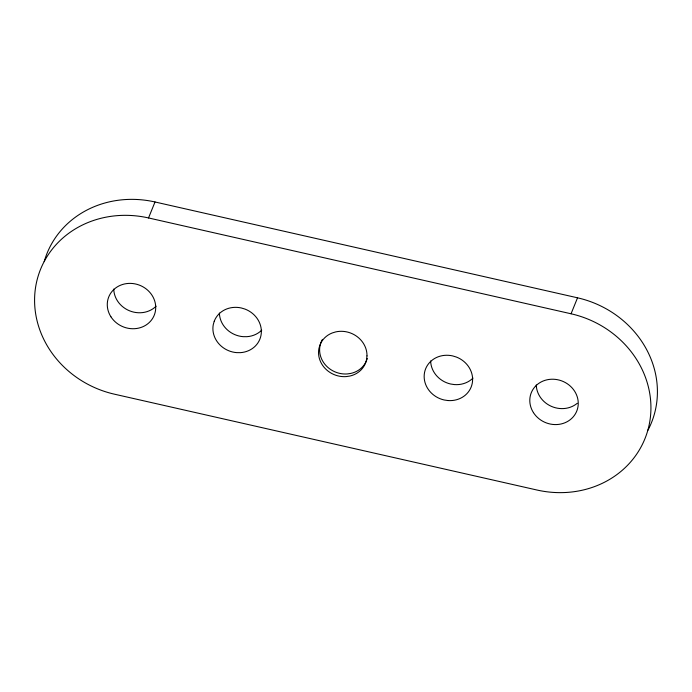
<?xml version="1.0" encoding="UTF-8"?>
<svg xmlns="http://www.w3.org/2000/svg" width="692" height="692" viewBox="0 0 692 692"><rect width="100%" height="100%" fill="white"/><g stroke="black" fill="none" stroke-linecap="round" stroke-linejoin="round"><path stroke-width="1.04" d="M148.529 217.945L571.056 313.779A98.091 89.467 22.1 0 1 649.425 423.547A98.091 89.467 22.1 0 1 536.983 490.022L114.465 394.189A98.091 89.467 22.1 0 1 36.088 284.421A98.091 89.467 22.1 0 1 148.529 217.945L155.017 201.977L577.535 297.811A98.091 89.467 22.1 0 1 647.937 430.242M571.056 313.779L577.535 297.811M577.292 403.263A24.523 22.369 22.1 0 1 551.23 406.291A24.523 22.369 22.1 0 1 536.274 384.925M44.202 261.611A98.091 89.467 22.1 0 1 155.017 201.977M156.089 306.219A24.523 22.369 22.1 0 1 129.594 310.829A24.523 22.369 22.1 0 1 113.756 289.092M366.405 360.921A24.523 22.369 22.1 0 1 350.87 373.412L347.159 373.948A24.523 22.369 22.1 0 1 319.989 345.913L320.95 342.531A24.523 22.369 22.1 0 1 322.472 339.365M367.279 358.447A24.523 22.369 22.1 0 1 366.734 360.108M472.982 378.1A24.523 22.369 22.1 0 1 454.393 384.579L450.613 384.008A24.523 22.369 22.1 0 1 430.649 360.964M261.723 330.179A24.523 22.369 22.1 0 1 246.932 336.684L243.134 336.667A24.523 22.369 22.1 0 1 219.39 313.043M366.985 355.878L366.613 359.39A24.523 22.369 22.1 0 1 349.789 376.067L346.078 376.604A24.523 22.369 22.1 0 1 318.908 348.569L319.868 345.196A24.523 22.369 22.1 0 1 332.186 332.982L335.724 331.9A24.523 22.369 22.1 0 1 366.985 355.878M214.235 321.235L213.274 324.617A24.523 22.369 22.1 0 0 236.655 352.626L240.453 352.652A24.523 22.369 22.1 0 0 261.239 333.691A24.523 22.369 22.1 0 0 245.063 309.108L241.387 307.992A24.523 22.369 22.1 0 0 214.235 321.235M447.914 400.547L444.126 399.976A24.523 22.369 22.1 0 1 424.533 372.53A24.523 22.369 22.1 0 1 452.646 355.913L456.322 357.029A24.523 22.369 22.1 0 1 472.238 383.351A24.523 22.369 22.1 0 1 447.914 400.547M533.446 412.622A24.523 22.369 22.1 0 0 575.389 413.859A24.523 22.369 22.1 0 0 553.228 379.225A24.523 22.369 22.1 0 0 533.446 412.622M110.919 316.78A24.523 22.369 22.1 0 0 152.863 318.017A24.523 22.369 22.1 0 0 130.701 283.391A24.523 22.369 22.1 0 0 110.919 316.78"/></g></svg>
